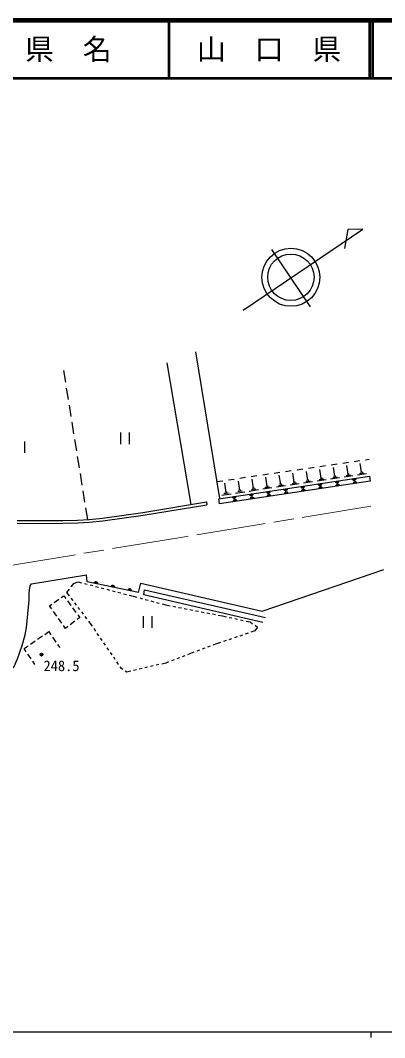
# Model space of a CAD drawing. Units: millimetres, scale not verified. Extents: x 40000 to 680000, y 20000 to 380000.
# Drawn here: x 307312 to 370374, y 204000 to 380000 of the extents above; entities that cross this region are included whole.
import ezdxf
from ezdxf.enums import TextEntityAlignment as Align

# ---------------------------------------------------------------- set-up
doc = ezdxf.new("R2010")
doc.units = ezdxf.units.MM
doc.header["$LTSCALE"] = 1000
doc.linetypes.add('CHAIN', pattern=[18.5, 12, -1.5, 3.5, -1.5])
for name, color, linetype, lineweight in [('M-BGD', 7, 'Continuous', 25), ('M-BMK', 2, 'CHAIN', 13), ('M-TTL', 2, 'Continuous', 140), ('M-TTL-BAND', 7, 'Continuous', 25), ('M-TTL-LINE', 7, 'Continuous', 50)]:
    doc.layers.add(name, color=color, linetype=linetype, lineweight=lineweight)
doc.layers.add('M-TTL-TXT', color=7, linetype='Continuous')
doc.styles.add('ＭＳ ゴシック', font='')
doc.styles.get('ＭＳ ゴシック').set_extended_font_data('MS Gothic')

msp = doc.modelspace()

# ---------------------------------------------------------------- linework, layer by layer
at = {"layer": 'M-BGD'}
for p, q in [((345907, 329831), (366595, 343867)), ((363996, 343806), (363399, 340505)), ((366595, 343867), (363996, 343806)), ((350781, 340364), (357459, 330456)), ((341838, 297249), (337668, 322628)), ((336854, 296237), (332699, 320764)), ((315165, 317379), (314841, 319400)), ((315640, 314416), (315324, 316391)), ((316115, 311454), (315799, 313429)), ((316590, 308492), (316274, 310467)), ((324671, 308677), (324671, 306677)), ((326171, 308677), (326171, 306677)), ((308034, 307158), (308034, 305158)), ((317066, 305530), (316749, 307505)), ((317541, 302568), (317224, 304543)), ((359161, 302822), (360150, 302966)), ((361140, 303111), (362129, 303256)), ((363119, 303401), (364108, 303545)), ((364062, 301465), (363832, 303000)), ((365097, 303690), (366087, 303835)), ((366382, 301810), (366154, 303339)), ((367076, 303980), (367717, 304073)), ((318016, 299606), (317699, 301580)), ((347287, 301085), (348276, 301229)), ((349266, 301374), (350255, 301519)), ((351245, 301664), (352234, 301808)), ((352375, 299727), (352142, 301290)), ((353224, 301953), (354213, 302098)), ((354724, 300076), (354491, 301633)), ((355203, 302243), (356192, 302387)), ((357066, 300425), (356835, 301976)), ((357182, 302532), (358171, 302677)), ((359404, 300772), (359173, 302318)), ((362149, 300984), (361379, 300869)), ((361735, 301119), (361505, 302659)), ((361928, 301148), (361543, 301090)), ((364886, 301196), (363351, 300967)), ((364474, 301330), (363706, 301216)), ((364253, 301493), (363870, 301436)), ((367204, 301542), (365675, 301313)), ((366793, 301676), (366029, 301562)), ((366574, 301838), (366191, 301781)), ((341350, 300216), (342340, 300361)), ((342927, 298322), (342691, 299907)), ((343329, 300506), (344319, 300650)), ((345298, 298675), (345062, 300254)), ((345308, 300795), (346298, 300940)), ((347662, 299026), (347427, 300600)), ((350443, 299240), (349659, 299123)), ((350022, 299377), (349788, 300945)), ((350218, 299406), (349826, 299348)), ((353215, 299453), (351653, 299220)), ((352795, 299590), (352014, 299474)), ((352571, 299756), (352180, 299698)), ((355560, 299803), (354003, 299571)), ((355142, 299940), (354363, 299824)), ((354918, 300105), (354529, 300047)), ((357900, 300153), (356349, 299921)), ((357483, 300289), (356707, 300173)), ((357260, 300454), (356872, 300396)), ((360234, 300501), (358688, 300270)), ((359819, 300637), (359046, 300521)), ((359597, 300801), (359210, 300743)), ((362563, 300849), (361023, 300619)), ((318491, 296643), (318174, 298618)), ((343779, 298045), (342194, 297808)), ((343353, 298183), (342561, 298065)), ((343125, 298352), (342729, 298293)), ((346146, 298398), (344567, 298162)), ((345722, 298536), (344932, 298419)), ((345495, 298704), (345100, 298645)), ((348508, 298751), (346934, 298516)), ((348085, 298888), (347298, 298771)), ((347859, 299056), (347466, 298997)), ((350864, 299102), (349296, 298868)), ((339533, 296686), (339614, 296186)), ((318973, 293635), (318649, 295656)), ((315384, 281019), (315833, 281608)), ((316136, 282006), (316584, 282594)), ((316584, 282594), (317246, 282882)), ((317246, 282882), (317921, 282705)), ((318405, 282579), (318888, 282453)), ((319372, 282326), (319856, 282200)), ((320340, 282074), (320824, 281948)), ((321307, 281821), (321791, 281695)), ((313189, 279277), (313996, 279868)), ((314399, 280164), (314813, 280466)), ((314813, 280466), (315170, 279978)), ((315824, 280438), (315384, 281019)), ((316428, 279640), (316126, 280039)), ((322275, 281569), (322759, 281442)), ((323243, 281316), (323726, 281190)), ((324210, 281063), (324694, 280937)), ((325178, 280811), (325661, 280684)), ((326145, 280558), (326820, 280382)), ((326820, 280382), (327496, 280201)), ((327979, 280072), (328462, 279943)), ((328829, 281493), (349739, 276675)), ((312373, 278679), (312786, 278982)), ((312737, 278163), (312373, 278679)), ((315465, 279575), (316056, 278768)), ((316352, 278365), (316943, 277558)), ((317031, 278843), (316730, 279242)), ((317635, 278046), (317333, 278444)), ((328945, 279813), (329428, 279684)), ((329911, 279555), (330394, 279426)), ((330877, 279297), (331360, 279167)), ((331843, 279038), (332519, 278857)), ((332519, 278857), (333226, 278720)), ((333717, 278626), (334208, 278531)), ((334699, 278436), (335190, 278341)), ((335681, 278246), (336172, 278151)), ((313602, 276938), (313026, 277754)), ((314467, 275712), (313891, 276529)), ((317595, 276667), (317154, 276332)), ((317238, 277155), (317595, 276667)), ((318238, 277248), (317936, 277647)), ((318842, 276451), (318540, 276849)), ((328574, 276912), (328574, 274912)), ((330074, 276912), (330074, 274912)), ((336663, 278056), (337154, 277961)), ((337644, 277866), (338135, 277771)), ((338626, 277676), (339117, 277581)), ((339608, 277487), (340099, 277392)), ((340590, 277297), (341081, 277202)), ((341572, 277107), (342279, 276970)), ((342279, 276970), (342969, 276819)), ((343458, 276712), (343946, 276605)), ((344435, 276499), (344923, 276392)), ((315120, 274787), (314756, 275304)), ((315561, 275122), (315120, 274787)), ((316756, 276030), (315960, 275425)), ((319583, 275470), (319143, 276052)), ((319788, 275173), (319583, 275470)), ((320354, 274349), (320071, 274761)), ((345412, 276285), (345900, 276178)), ((346388, 276071), (347078, 275920)), ((347078, 275920), (347521, 275622)), ((348378, 275045), (347903, 274371)), ((347936, 275343), (348378, 275045)), ((310295, 272927), (311121, 273491)), ((311533, 273773), (312227, 274247)), ((312227, 274247), (312611, 273684)), ((312893, 273271), (313457, 272445)), ((320921, 273525), (320638, 273937)), ((321487, 272701), (321204, 273113)), ((343881, 273005), (343408, 272844)), ((344828, 273326), (344355, 273165)), ((345775, 273648), (345302, 273487)), ((346722, 273969), (346248, 273809)), ((347903, 274371), (347195, 274130)), ((307950, 271325), (308643, 271799)), ((308334, 270762), (307950, 271325)), ((309056, 272081), (309882, 272645)), ((313739, 272032), (314124, 271470)), ((322054, 271877), (321771, 272289)), ((322620, 271053), (322337, 271465)), ((339245, 271365), (338777, 271190)), ((340183, 271713), (339714, 271539)), ((341279, 272121), (340651, 271887)), ((341987, 272361), (341279, 272121)), ((342934, 272683), (342461, 272522)), ((309180, 269524), (308616, 270349)), ((323187, 270229), (322904, 270641)), ((323753, 269405), (323470, 269817)), ((333918, 269354), (333451, 269175)), ((334852, 269711), (334385, 269532)), ((335786, 270068), (335319, 269889)), ((336743, 270434), (336253, 270246)), ((337371, 270667), (336743, 270434)), ((338308, 271016), (337840, 270842)), ((309847, 268548), (309462, 269111)), ((324320, 268581), (324037, 268993)), ((324808, 267872), (324603, 268169)), ((325059, 267696), (324808, 267872)), ((327402, 267625), (326915, 267512)), ((328376, 267852), (327889, 267739)), ((329350, 268078), (328863, 267965)), ((330324, 268305), (329837, 268192)), ((331298, 268531), (330811, 268418)), ((332494, 268809), (331785, 268644)), ((332984, 268996), (332494, 268809)), ((325720, 267234), (325469, 267410)), ((326428, 267399), (325720, 267234))]:
    msp.add_line(p, q, dxfattribs=at)
msp.add_lwpolyline([(341647, 297221), (367766, 301120), (367892, 300274), (341773, 296374)], close=True, dxfattribs=at)
for points in [[(306748, 292987), (309628, 292946), (314669, 292992), (317252, 293079), (319243, 293207), (321615, 293420), (328597, 294390), (339614, 296186)], [(306764, 293493), (309630, 293453), (314655, 293473), (317223, 293524), (319201, 293649), (321558, 293850), (328523, 294841), (339533, 296686)], [(306045, 267996), (306172, 268123), (306849, 269564), (307652, 271851), (308159, 273673), (308370, 274944), (308833, 279688), (308832, 280874), (308874, 281425), (309000, 282145), (309254, 282526), (318741, 284058)], [(327765, 281014), (318866, 282878), (318741, 284058)], [(327765, 281014), (328187, 282624), (349157, 277767), (370203, 284983)], [(349301, 275829), (328697, 280634), (328829, 281493)]]:
    msp.add_lwpolyline(points, dxfattribs=at)
for centre, radius in [((354142, 335548), 5016), ((354142, 335548), 4013), ((310976, 270274), 250), ((310976, 270274), 204), ((310976, 270274), 159), ((310976, 270274), 114), ((310976, 270274), 68.2), ((310976, 270274), 22.7)]:
    msp.add_circle(centre, radius, dxfattribs=at)
for centre, radius, start, end in [((356182, 299445), 354, 197.2884, 359.69358), ((356182, 299445), 283, 199.51244, 357.46954), ((356182, 299445), 212, 203.25877, 353.72321), ((356182, 299445), 142, 210.9705, 346.01148), ((356182, 299445), 100, 221.28816, 335.69382), ((359149, 299888), 354, 197.2884, 359.69358), ((359149, 299888), 283, 199.51244, 357.46954), ((359291, 298935), 354, 17.2884, 179.69358), ((359149, 299888), 212, 203.25877, 353.72321), ((359291, 298935), 283, 19.51244, 177.46954), ((359149, 299888), 142, 210.9705, 346.01148), ((359149, 299888), 100, 221.28816, 335.69382), ((362116, 300331), 354, 197.2884, 359.69358), ((362116, 300331), 283, 199.51244, 357.46954), ((362258, 299378), 354, 17.2884, 179.69358), ((362116, 300331), 212, 203.25877, 353.72321), ((362258, 299378), 283, 19.51244, 177.46954), ((362116, 300331), 142, 210.9705, 346.01148), ((362116, 300331), 100, 221.28816, 335.69382), ((362258, 299378), 212, 23.25877, 173.72321), ((362258, 299378), 142, 30.9705, 166.01148), ((362258, 299378), 100, 41.28816, 155.69382), ((365083, 300774), 354, 197.2884, 359.69358), ((365083, 300774), 283, 199.51244, 357.46954), ((365225, 299821), 354, 17.2884, 179.69358), ((365083, 300774), 212, 203.25877, 353.72321), ((365225, 299821), 283, 19.51244, 177.46954), ((365083, 300774), 142, 210.9705, 346.01148), ((365083, 300774), 100, 221.28816, 335.69382), ((365225, 299821), 212, 23.25877, 173.72321), ((365225, 299821), 142, 30.9705, 166.01148), ((365225, 299821), 100, 41.28816, 155.69382), ((344313, 297674), 354, 197.2884, 359.69358), ((344313, 297674), 283, 199.51244, 357.46954), ((344313, 297674), 212, 203.25877, 353.72321), ((344313, 297674), 142, 210.9705, 346.01148), ((344313, 297674), 100, 221.28816, 335.69382), ((347280, 298117), 354, 197.2884, 359.69358), ((347280, 298117), 283, 199.51244, 357.46954), ((347423, 297163), 354, 17.2884, 179.69358), ((347280, 298117), 212, 203.25877, 353.72321), ((347423, 297163), 283, 19.51244, 177.46954), ((347280, 298117), 142, 210.9705, 346.01148), ((347280, 298117), 100, 221.28816, 335.69382), ((350247, 298559), 354, 197.2884, 359.69358), ((350247, 298559), 283, 199.51244, 357.46954), ((350390, 297606), 354, 17.2884, 179.69358), ((350247, 298559), 212, 203.25877, 353.72321), ((350390, 297606), 283, 19.51244, 177.46954), ((350247, 298559), 142, 210.9705, 346.01148), ((350247, 298559), 100, 221.28816, 335.69382), ((350390, 297606), 212, 23.25877, 173.72321), ((350390, 297606), 142, 30.9705, 166.01148), ((350390, 297606), 100, 41.28816, 155.69382), ((353215, 299002), 354, 197.2884, 359.69358), ((353215, 299002), 283, 199.51244, 357.46954), ((353357, 298049), 354, 17.2884, 179.69358), ((353215, 299002), 212, 203.25877, 353.72321), ((353357, 298049), 283, 19.51244, 177.46954), ((353215, 299002), 142, 210.9705, 346.01148), ((353215, 299002), 100, 221.28816, 335.69382), ((353357, 298049), 212, 23.25877, 173.72321), ((353357, 298049), 142, 30.9705, 166.01148), ((353357, 298049), 100, 41.28816, 155.69382), ((356324, 298492), 354, 17.2884, 179.69358), ((356324, 298492), 283, 19.51244, 177.46954), ((356324, 298492), 212, 23.25877, 173.72321), ((356324, 298492), 142, 30.9705, 166.01148), ((356324, 298492), 100, 41.28816, 155.69382), ((359291, 298935), 212, 23.25877, 173.72321), ((359291, 298935), 142, 30.9705, 166.01148), ((359291, 298935), 100, 41.28816, 155.69382), ((344456, 296720), 354, 17.2884, 179.69358), ((344456, 296720), 283, 19.51244, 177.46954), ((344456, 296720), 212, 23.25877, 173.72321), ((344456, 296720), 142, 30.9705, 166.01148), ((344456, 296720), 100, 41.28816, 155.69382), ((347423, 297163), 212, 23.25877, 173.72321), ((347423, 297163), 142, 30.9705, 166.01148), ((347423, 297163), 100, 41.28816, 155.69382), ((320368, 282508), 354, 356.96725, 159.37243), ((320368, 282508), 283, 359.19129, 157.14839), ((320368, 282508), 212, 2.93761, 153.40206), ((320368, 282508), 142, 10.64934, 145.69033), ((320368, 282508), 100, 20.96701, 135.37267), ((323304, 281893), 354, 356.96725, 159.37243), ((323304, 281893), 283, 359.19129, 157.14839), ((323304, 281893), 212, 2.93761, 153.40206), ((323304, 281893), 142, 10.64934, 145.69033), ((323304, 281893), 100, 20.96701, 135.37267), ((326241, 281278), 354, 356.96725, 159.37243), ((326241, 281278), 283, 359.19129, 157.14839), ((326241, 281278), 212, 2.93761, 153.40206), ((326241, 281278), 142, 10.64934, 145.69033), ((326241, 281278), 100, 20.96701, 135.37267)]:
    msp.add_arc(centre, radius, start, end, dxfattribs=at)
at = {"layer": 'M-BMK'}
msp.add_lwpolyline([(367955, 295966), (335092, 290553), (310884, 286566), (289725, 283005), (287242, 282626)], dxfattribs=at)
at = {"layer": 'M-TTL'}
msp.add_line((680000, 380000), (40000, 380000), dxfattribs=at)
at = {"layer": 'M-TTL-BAND'}
for p, q in [((40000, 205000), (579000, 205000)), ((368000, 205000), (368000, 204000))]:
    msp.add_line(p, q, dxfattribs=at)
at = {"layer": 'M-TTL-LINE'}
for p, q in [((333000, 380000), (333000, 370000)), ((367750, 380000), (367750, 370000)), ((368250, 380000), (368250, 370000)), ((40000, 370000), (680000, 370000))]:
    msp.add_line(p, q, dxfattribs=at)

# ---------------------------------------------------------------- texts
at = {"layer": 'M-BGD', "style": 'ＭＳ ゴシック'}
msp.add_text('248.5', height=1833, dxfattribs=at).set_placement((311320, 266865), align=Align.BOTTOM_LEFT)
at = {"layer": 'M-TTL-TXT', "style": 'ＭＳ ゴシック'}
for s, p in [('県\u3000名', (315625, 375000)), ('山\u3000口\u3000県', (350375, 375000))]:
    msp.add_text(s, height=3666, dxfattribs=at).set_placement(p, align=Align.MIDDLE_CENTER)

doc.saveas('drawing.dxf')
